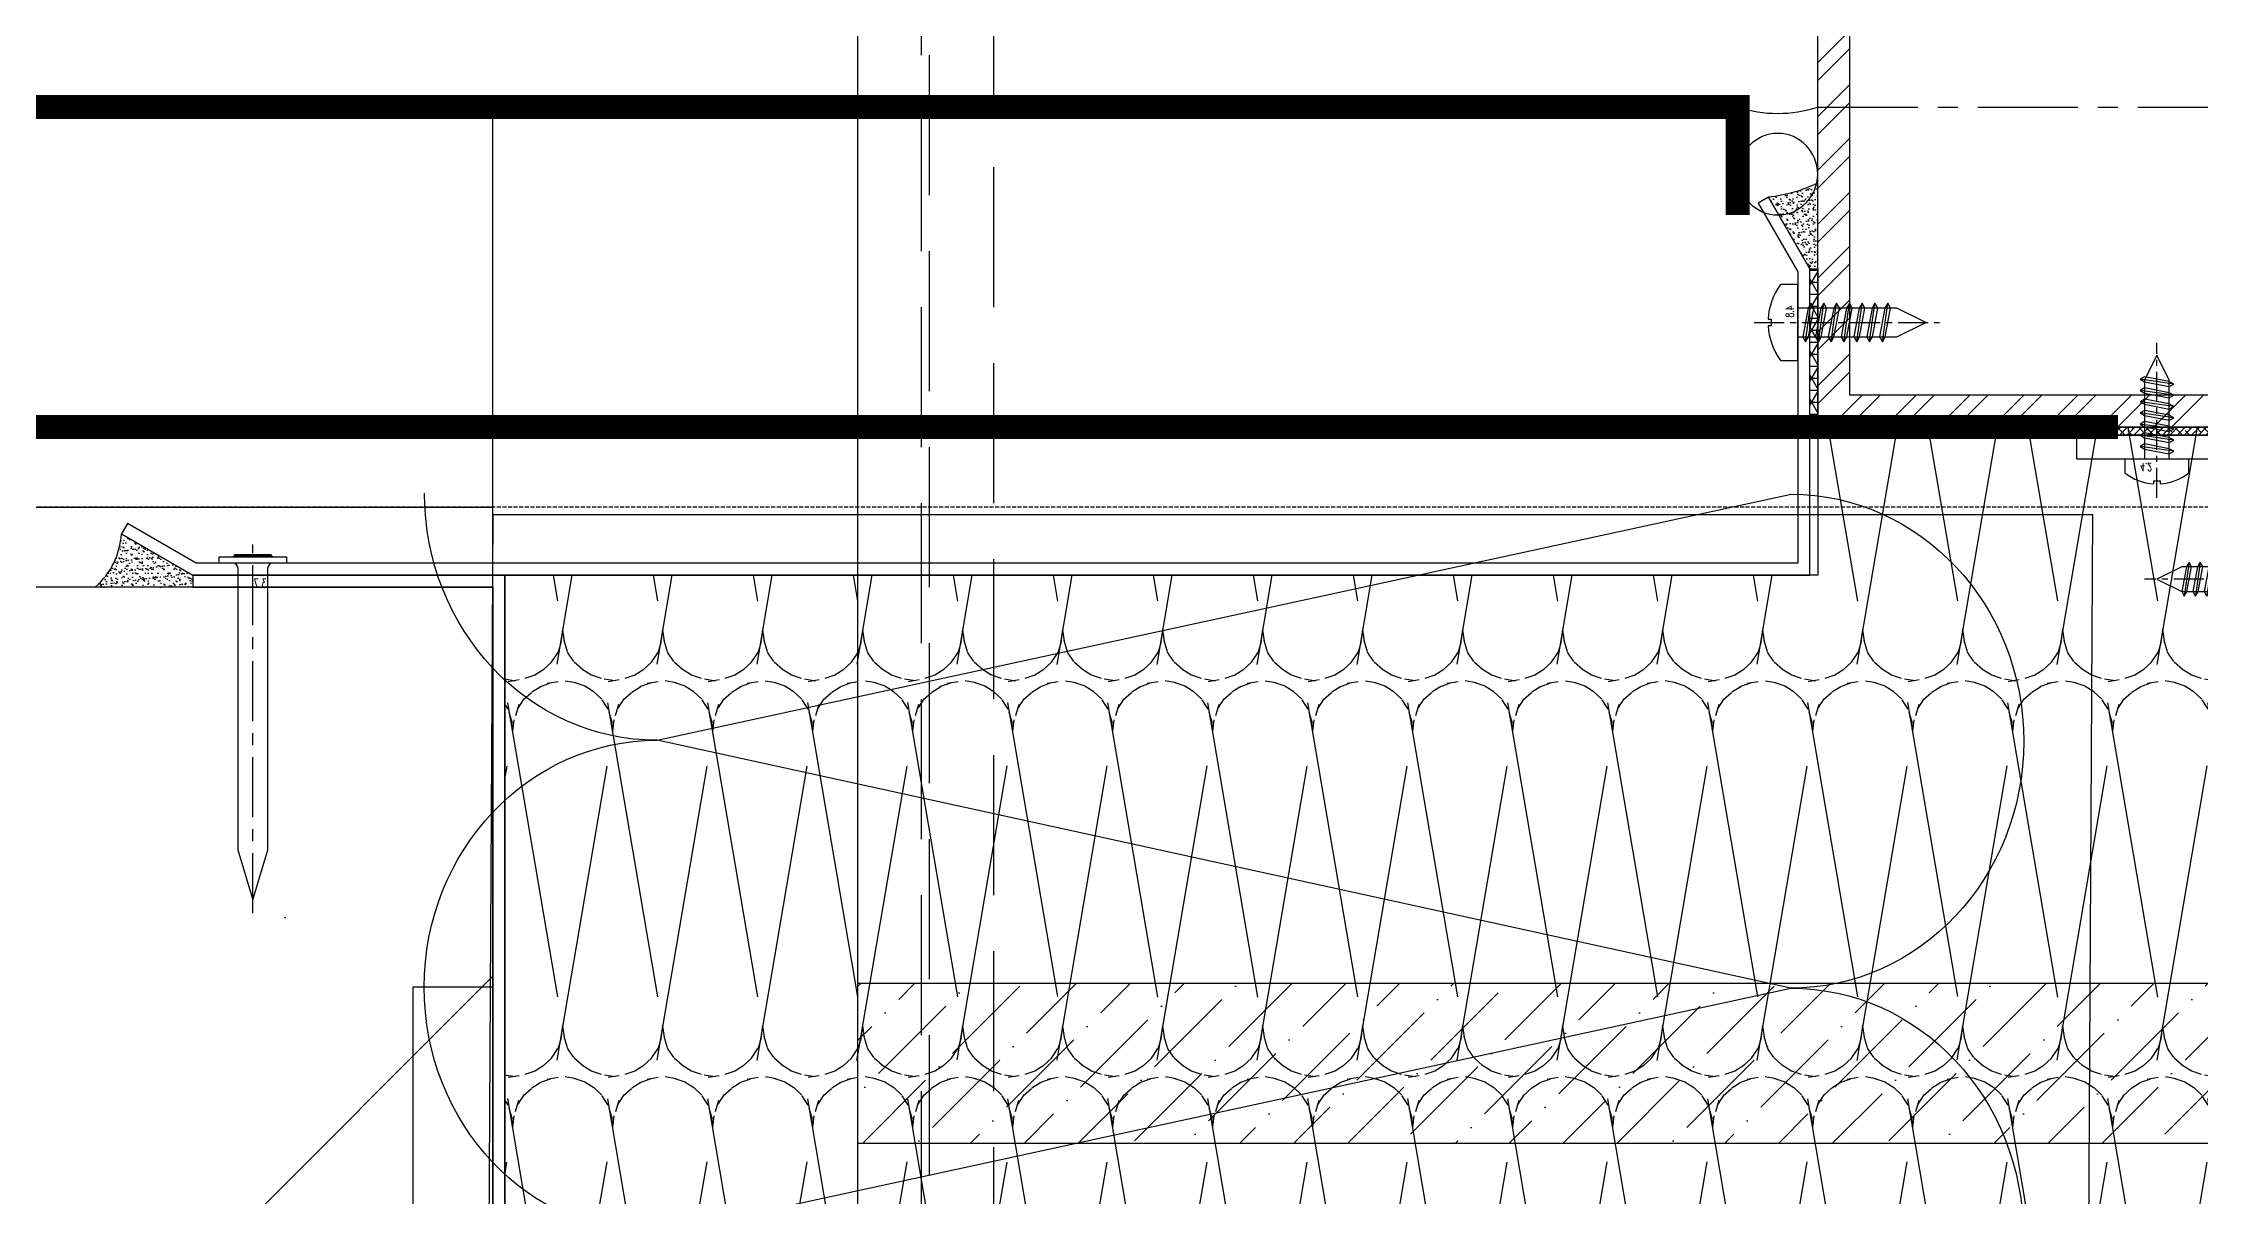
# Model space of a CAD drawing. Extents: x 220580 to 2027826, y -309201 to 71987.
# Drawn here: x 404492 to 404761.7, y -216615.2 to -216471 of the extents above; entities that cross this region are included whole.
import ezdxf
from ezdxf.enums import TextEntityAlignment as Align

# ---------------------------------------------------------------- set-up
doc = ezdxf.new("R2010")
doc.units = 0
for name, pattern in [('__DASH', [0.35, 0.25, -0.1]), ('CENTER', [2, 1.25, -0.25, 0.25, -0.25]), ('DOTE', [2.4200000000000004, 2, -0.2, 0.02, -0.2]), ('ZN-CENTER', [2, 1.25, -0.25, 0.25, -0.25]), ('ZN-DASH', [0.35, 0.25, -0.1])]:
    doc.linetypes.add(name, pattern=pattern)
for name, color, linetype in [('!ZN1-填充-8', 8, 'Continuous'), ('!ZN3-不锈钢板幕墙-7', 7, 'Continuous'), ('!ZN3-铝板幕墙-3', 3, 'Continuous'), ('!ZN4-辅助材料-1', 1, 'Continuous'), ('!ZN4-配件-11', 11, 'Continuous'), ('!ZN5-钢材投影-40', 40, 'Continuous'), ('!ZN5-铝材投影-112', 112, 'Continuous'), ('!ZN5-铝材断面-6', 6, 'Continuous'), ('!ZN6-虚线-8', 8, 'ZN-DASH'), ('11紧固件', 11, 'Continuous'), ('20剖面图$0$A-SFCE', 30, 'Continuous'), ('20剖面图$0$AS-COLN', 6, 'Continuous'), ('20剖面图$0$PUB_HATCH', 8, 'Continuous'), ('20立剖面图及门窗表$0$A-LIN-V', 9, 'Continuous'), ('2钢材断面', 2, 'Continuous'), ('40钢材投影', 40, 'Continuous'), ('A-AXIS-DOTE', 14, 'DOTE'), ('A-AXIS-DP', 126, 'Continuous'), ('A-LIN-V', 9, 'Continuous'), ('A-SFCE', 30, 'Continuous'), ('A_Hatch', 8, 'Continuous'), ('ALT_CEN-0-30', 1, 'CENTER'), ('Fill', 8, 'Continuous'), ('SURFACE', 6, 'Continuous'), ('ZX', 240, 'CENTER')]:
    doc.layers.add(name, color=color, linetype=linetype)
doc.styles.add('DHTEXT-1', font='ROMANS.shx', dxfattribs={"width": 0.7, "bigfont": 'CHINESE.shx'})

# ---------------------------------------------------------------- blocks, each defined once
blk = doc.blocks.new('$LinePat$岩棉板')
at = {"color": 0}
for p, q in [((0, -17), (12, -75.46598270710092)), ((12, -75.46598270710092), (24, -17))]:
    blk.add_line(p, q, dxfattribs=at)
for centre, start, end in [((12, -17), 0, 180), ((0, -75.46598270710092), 270, 0), ((24, -75.46598270710092), 180, 270)]:
    blk.add_arc(centre, 12, start, end, dxfattribs=at)
at = {"layer": 'Defpoints'}
blk.add_point((0, 0.1482380209345138), dxfattribs=at)
at = {"layer": 'Defpoints', "color": 0}
blk.add_point((24, -92.46598270710092), dxfattribs=at)
blk = doc.blocks.new('20250821141233')
at = {"layer": 'A-AXIS-DOTE', "linetype": '__DASH', "ltscale": 2}
blk.add_line((131047.6927908896, 7500.000000000116), (109330.3996814168, 7499.999999999884), dxfattribs=at)
blk = doc.blocks.new('A$Cec10f56f')
at = {"layer": '!ZN1-填充-8'}
h = blk.add_hatch(color=252, dxfattribs=at)
h.dxf.hatch_style = 1
h.paths.add_polyline_path([(10.00000073583942, 54.9999991057266), (10.00000073583942, 62.94425072797458), (18.00873087856598, 54.99999902409036)])
h = blk.add_hatch(color=252, dxfattribs=at)
h.dxf.hatch_style = 1
h.paths.add_polyline_path([(18.00873087856598, 54.99999902409036), (18.0087308887596, 44.99999946681783), (10.00000074603304, 44.99999946681783), (10.00000073583942, 54.9999991057266)])
h = blk.add_hatch(color=252, dxfattribs=at)
h.dxf.hatch_style = 1
h.paths.add_polyline_path([(10.00000073583942, 44.99999982787995), (10.00000073583942, 37.05574820563197), (18.00873087856598, 44.99999990951619)])
h = blk.add_hatch(color=252, dxfattribs=at)
h.dxf.hatch_style = 1
h.paths.add_polyline_path([(10.00000073583942, -45.0000008942734), (10.00000073583942, -37.05574927202542), (18.00873087856598, -45.00000097590964)])
h = blk.add_hatch(color=252, dxfattribs=at)
h.dxf.hatch_style = 1
h.paths.add_polyline_path([(18.00873087856598, -45.00000097590964), (18.0087308887596, -55.00000053318217), (10.00000074603304, -55.00000053318217), (10.00000073583942, -45.0000008942734)])
h = blk.add_hatch(color=252, dxfattribs=at)
h.dxf.hatch_style = 1
h.paths.add_polyline_path([(10.00000073583942, -55.00000017212005), (10.00000073583942, -62.94425179436803), (18.00873087856598, -55.00000009048381)])
at = {"layer": '2钢材断面'}
for p, q in [((0, 100), (10, 100)), ((0, 100), (0, -100)), ((10, 100), (10.00000109216853, 45)), ((10.00000109216853, 45), (10, -44)), ((10, -44), (10, -100)), ((0, -100), (10, -100))]:
    blk.add_line(p, q, dxfattribs=at)
at = {"layer": '40钢材投影'}
for p, q in [((18.00873087856598, 54.99999902409036), (10.00000073583942, 62.94425072797458)), ((10.00000015634578, 54.9999999126303), (200, 54.99999761907384)), ((200, 55), (200, 45)), ((10, 45), (200, 45)), ((18.00873087856598, 44.99999990951619), (10.00000073583942, 37.05574820563197)), ((18.00873087856598, -45.00000097590964), (10.00000073583942, -37.05574927202542)), ((10.00000015634578, -45.0000000873697), (200, -45.00000238092616)), ((200, -45), (200, -55)), ((10, -55), (200, -55)), ((18.00873087856598, -55.00000009048381), (10.00000073583942, -62.94425179436803))]:
    blk.add_line(p, q, dxfattribs=at)
for points in [[(172, 45), (150, 45), (150, 55), (200, 55), (200, 45), (184, 45)], [(172, -55), (150, -55), (150, -45), (200, -45), (200, -55), (184, -55)]]:
    blk.add_lwpolyline(points, dxfattribs=at)
at = {"layer": 'ALT_CEN-0-30', "ltscale": 0.3}
for p, q in [((0, 50), (197.8050792769063, 50)), ((0, -50), (197.8050792769063, -50))]:
    blk.add_line(p, q, dxfattribs=at)
blk = doc.blocks.new('20250822090122')
at = {"layer": 'A_Hatch'}
h = blk.add_hatch(dxfattribs=at)
h.set_pattern_fill('ANSI32', color=256)
h.set_pattern_definition([(45, (-80, -40), (-3.367596045400933, 3.367596045400933), []), (45, (-77.75493500000448, -40), (-3.367596045400933, 3.367596045400933), [])])
h.paths.add_polyline_path([(0, 40), (-80, 40), (-80, -40), (0, -40)])
h.paths.add_polyline_path([(-4, 36), (-4, -36), (-76, -36), (-76, 36)], flags=16)
at = {"layer": '2钢材断面'}
for points in [[(-80, 40), (0, 40), (0, -40), (-80, -40)], [(-76, 36), (-4, 36), (-4, -36), (-76, -36)]]:
    blk.add_lwpolyline(points, close=True, dxfattribs=at)
blk = doc.blocks.new('*U279')
at = {"layer": '!ZN5-钢材投影-40', "ltscale": 0.3}
blk.add_line((-254.4017149738647, 531.9147823937601), (-254.4017149738647, -900.0000003951973), dxfattribs=at)
at = {"layer": '!ZN6-虚线-8', "color": 8, "linetype": 'ZN-DASH', "ltscale": 70}
blk.add_line((-246.4017149738647, -900.0000003951973), (-246.4017149738647, 531.9147823937601), dxfattribs=at)
at = {"layer": 'ZX', "ltscale": 10}
blk.add_line((-134.3999999999942, 0), (0, 0), dxfattribs=at)
at = {"layer": '!ZN5-铝材断面-6', "ltscale": 100}
blk.add_blockref('20250822090122', (-54.39999999999418, 0), dxfattribs=at)
blk = doc.blocks.new('20250828112527')
at = {"layer": '!ZN1-填充-8', "ltscale": 20}
h = blk.add_hatch(dxfattribs=at)
h.set_pattern_fill('ANSI36', color=256, scale=3)
h.set_pattern_definition([(45, (-125.5199852699297, 19.99999999999636), (2.525697034050701, 9.260889124852564), [11.90625, -2.38125, 0, -2.38125])])
h.paths.add_polyline_path([(125.0017155648384, 19.99999999993452), (125.0017155648384, 39.99999999993452), (-75, 40), (-75, 20)])
at = {"layer": '!ZN4-辅助材料-1', "color": 1, "ltscale": 0.1}
blk.add_line((-75, 40), (-75, 20), dxfattribs=at)
at = {"layer": '!ZN5-钢材投影-40', "ltscale": 0.3}
for p, q in [((-75, 40), (125.0017155648384, 39.99999999993452)), ((-75, 20), (125.0017155648384, 19.99999999993452))]:
    blk.add_line(p, q, dxfattribs=at)
at = {"layer": '!ZN6-虚线-8', "color": 8, "linetype": 'ZN-DASH', "ltscale": 70}
blk.add_line((-57.99999940904672, 240.0000000000036), (-57.99999940904672, -179.9999999999964), dxfattribs=at)
blk.add_lwpolyline([(116.0017155648384, 240.0000000000036), (116.0017155648384, -179.9999999999964), (-65.99999940904672, -179.9999999999964), (-65.99999940904672, 240.0000000000036)], close=True, dxfattribs=at)
blk = doc.blocks.new('*U2096')
at = {"color": 0, "linetype": 'CENTER', "ltscale": 3}
blk.add_line((-5.42402482348062, 2.951201566112061e-13), (17.70672576295199, 2.948752353404415e-13), dxfattribs=at)
at = {"linetype": 'ByBlock', "ltscale": 10}
for p, q in [((0, 1.7899998674459), (12.38000001907299, 1.790001397150355)), ((0.980701996714231, 2.400000000000386), (1.655298003285623, -2.399999999999796)), ((2.580701996714217, 2.400000210272508), (3.255298003285609, -2.399999789727674)), ((4.180701996714204, 2.40000042054463), (4.855298003285595, -2.399999579455552)), ((5.780701996714191, 2.400000630816753), (6.455298003285582, -2.399999369183429)), ((7.380701996714176, 2.400000841088874), (8.055298003285568, -2.399999158911307)), ((8.980701996714163, 2.400001051360997), (9.655298003285555, -2.399998948639185)), ((10.58070199671415, 2.400001261633119), (11.25529800328554, -2.399998738367063)), ((12.38000001907299, 1.790001397150355), (16, 1.626980552060786e-06)), ((16, 1.626980552060786e-06), (12.38000001907299, -1.789998580962678)), ((12.38000001907299, -1.789998580962678), (0, -1.790000231097598))]:
    blk.add_line(p, q, dxfattribs=at)
blk.add_lwpolyline([(-3.299999999999955, 0.4000000000003876), (-3.689993742175107, 0.3999999999999488, -0.1474780726293994), (-2.137196594791703, 4.750000000000297), (0, 4.750000000000293), (0, -4.749999999999703), (-2.137196594791703, -4.749999999999703, -0.1474780726293994), (-3.689993742175107, -0.3999999999993538), (-3.299999999999955, -0.3999999999995669)], format="xyb", close=True, dxfattribs=at)
for points in [[(1.303114339079855, -1.789999999999669), (0.6285183325084631, 1.790000000000258), (0.980701996714231, 2.400000000000158), (1.332885660919771, 1.790000000000258), (2.00748166749139, -1.789999999999669), (1.655298003285623, -2.399999999999796)], [(2.903114339079841, -1.789999789727547), (2.228518332508449, 1.790000210272381), (2.580701996714217, 2.400000210272281), (2.932885660919758, 1.790000210272381), (3.607481667491377, -1.789999789727547), (3.255298003285609, -2.399999789727674)], [(4.503114339079827, -1.789999579455424), (3.828518332508436, 1.790000420544503), (4.180701996714204, 2.400000420544403), (4.532885660919744, 1.790000420544503), (5.207481667491363, -1.789999579455424), (4.855298003285595, -2.399999579455552)], [(6.103114339079815, -1.789999369183302), (5.428518332508423, 1.790000630816625), (5.780701996714191, 2.400000630816525), (6.132885660919731, 1.790000630816625), (6.80748166749135, -1.789999369183302), (6.455298003285582, -2.399999369183429)], [(7.7031143390798, -1.78999915891118), (7.028518332508408, 1.790000841088747), (7.380701996714176, 2.400000841088647), (7.732885660919717, 1.790000841088747), (8.407481667491336, -1.78999915891118), (8.055298003285568, -2.399999158911307)], [(9.303114339079787, -1.789998948639058), (8.628518332508396, 1.79000105136087), (8.980701996714163, 2.400001051360769), (9.332885660919704, 1.79000105136087), (10.00748166749132, -1.789998948639058), (9.655298003285555, -2.399998948639185)], [(10.90311433907977, -1.789998738366936), (10.22851833250838, 1.790001261632992), (10.58070199671415, 2.400001261632892), (10.93288566091969, 1.790001261632992), (11.60748166749131, -1.789998738366936), (11.25529800328554, -2.399998738367063)]]:
    blk.add_lwpolyline(points, close=True, dxfattribs=at)
at = {"layer": 'Defpoints', "color": 0, "ltscale": 10, "style": 'DHTEXT-1', "width": 0.7}
blk.add_text('4.8', height=1, rotation=90, dxfattribs=at).set_placement((-0.4943080637851551, -1.360906739296144), align=Align.CENTER)
blk = doc.blocks.new('*U1916')
at = {"linetype": 'ByBlock', "ltscale": 10}
for p, q in [((-0.7999999999997556, 4.200000000000042), (-0.7999999999997556, -4.20000000000147)), ((-1.335820343228988e-12, 4.200000000000042), (-0.7999999999997556, 4.200000000000042)), ((1.335820343228988e-12, -4.199999999999935), (-1.335820343228988e-12, 4.200000000000042)), ((-1.099999999999767, 2.281819537641123), (-1.099999999999767, -2.281819537642608)), ((-0.9499999999997897, 2.326965969312877), (-0.9499999999997897, -2.326965969314362)), ((-0.7999999999997556, -4.20000000000147), (1.335820343228988e-12, -4.199999999999935))]:
    blk.add_line(p, q, dxfattribs=at)
at = {"color": 0, "linetype": 'ZN-CENTER', "ltscale": 6}
blk.add_line((43.75691669705304, 4.925789506012574e-14), (-2.334210881697629, 5.329070518200751e-14), dxfattribs=at)
at = {"linetype": 'ByBlock', "ltscale": 10}
blk.add_lwpolyline([(0, -2.522000000000165, -0.414213562373095), (0.6719999999999402, -1.849999999999969), (35.87027027027045, -1.849999999999973), (42, 4.925789506012574e-14), (35.87027027027045, 1.850000000000072), (0.6719999999999402, 1.850000000000076, -0.414213562373095), (0, 2.521999999999476)], format="xyb", dxfattribs=at)
for centre, start, end in [((-1.117211323007012, 2.610766877386478), 272.9951230191359, 344.3665125859252), ((-1.117211323007012, -2.610766877387963), 15.63348741407401, 87.00487698086415)]:
    blk.add_arc(centre, 0.329397301089755, start, end, dxfattribs=at)
at = {"layer": 'Defpoints', "color": 0, "ltscale": 10, "style": 'DHTEXT-1', "width": 0.7}
blk.add_text('3.7', height=1.125, rotation=90, dxfattribs=at).set_placement((3.092591720855712, -0.9336714974895588), align=Align.CENTER)
blk = doc.blocks.new('*U2091')
at = {"color": 0, "linetype": 'CENTER', "ltscale": 3}
blk.add_line((-4.851510917911964, 2.913225216616411e-13), (14.54315256367451, -8.526512829121202e-15), dxfattribs=at)
at = {"linetype": 'ByBlock', "ltscale": 10}
for p, q in [((0, 1.550000000000024), (9.895000016689004, 1.549999999999739)), ((0.9859588387780631, 2.110000000000021), (1.57904116122194, -2.110000000000007)), ((2.385958838778063, 2.109999999999977), (2.97904116122194, -2.110000000000051)), ((3.785958838778063, 2.109999999999933), (4.37904116122194, -2.110000000000094)), ((5.185958838778062, 2.109999999999889), (5.779041161221939, -2.110000000000138)), ((6.585958838778063, 2.109999999999845), (7.17904116122194, -2.110000000000182)), ((7.985958838778063, 2.109999999999801), (8.57904116122194, -2.110000000000226)), ((9.385958838778063, 2.109999999999757), (9.97904116122194, -2.11000000000027)), ((9.895000016689004, 1.549999999999739), (13, -2.927436071331612e-13)), ((9.895000016689004, -1.550000000000255), (0, -1.549999999999945)), ((13, -2.927436071331612e-13), (9.895000016689004, -1.550000000000255))]:
    blk.add_line(p, q, dxfattribs=at)
blk.add_lwpolyline([(-3.087680633323398, 0.4000000000000909, -0.1514667514007003), (-1.723475382979757, 4), (0, 4), (0, -4), (-1.723475382979757, -4, -0.1514667514007005), (-3.087680633323398, -0.4000000000000892), (-2.699999999999932, -0.3999999999999773), (-2.699999999999932, 0.4000000000000341)], format="xyb", close=True, dxfattribs=at)
for points in [[(1.255725010475717, -1.549999999999976), (0.6626426880318403, 1.550000000000018), (0.9859588387779494, 2.109999999999935), (1.309274989524115, 1.550000000000018), (1.902357311968163, -1.549999999999976), (1.57904116122194, -2.10999999999995)], [(2.655725010475717, -1.55000000000002), (2.06264268803184, 1.549999999999975), (2.385958838777949, 2.109999999999892), (2.709274989524115, 1.549999999999975), (3.302357311968163, -1.55000000000002), (2.97904116122194, -2.109999999999994)], [(4.055725010475717, -1.550000000000064), (3.46264268803184, 1.549999999999931), (3.785958838777949, 2.109999999999848), (4.109274989524115, 1.549999999999931), (4.702357311968163, -1.550000000000064), (4.37904116122194, -2.110000000000038)], [(5.455725010475716, -1.550000000000108), (4.86264268803184, 1.549999999999887), (5.185958838777949, 2.109999999999804), (5.509274989524115, 1.549999999999887), (6.102357311968162, -1.550000000000108), (5.779041161221939, -2.110000000000082)], [(6.855725010475717, -1.550000000000152), (6.26264268803184, 1.549999999999843), (6.585958838777949, 2.10999999999976), (6.909274989524115, 1.549999999999843), (7.502357311968162, -1.550000000000152), (7.17904116122194, -2.110000000000126)], [(8.255725010475718, -1.550000000000196), (7.66264268803184, 1.549999999999799), (7.985958838777949, 2.109999999999716), (8.309274989524116, 1.549999999999799), (8.902357311968164, -1.550000000000196), (8.57904116122194, -2.11000000000017)], [(9.655725010475717, -1.55000000000024), (9.06264268803184, 1.549999999999755), (9.385958838777949, 2.109999999999672), (9.709274989524115, 1.549999999999755), (10.30235731196816, -1.55000000000024), (9.97904116122194, -2.110000000000213)]]:
    blk.add_lwpolyline(points, close=True, dxfattribs=at)
at = {"layer": 'Defpoints', "color": 0, "ltscale": 10, "style": 'DHTEXT-1', "width": 0.7}
blk.add_text('4.2', height=1, rotation=90, dxfattribs=at).set_placement((-0.4943080637851551, -1.360906739295894), align=Align.CENTER)
blk = doc.blocks.new('*U2090')
at = {"color": 0, "linetype": 'CENTER', "ltscale": 3}
blk.add_line((-4.851510917911964, 2.913225216616411e-13), (20.54315256367451, -4.2632564145606e-15), dxfattribs=at)
at = {"linetype": 'ByBlock', "ltscale": 10}
for p, q in [((0, 1.550000000000024), (15.895000016689, 1.549999999999744)), ((0.9859588387780631, 2.110000000000021), (1.57904116122194, -2.110000000000007)), ((2.385958838778063, 2.109999999999994), (2.97904116122194, -2.110000000000034)), ((3.785958838778063, 2.109999999999967), (4.37904116122194, -2.110000000000061)), ((5.185958838778062, 2.10999999999994), (5.779041161221939, -2.110000000000087)), ((6.585958838778063, 2.109999999999913), (7.17904116122194, -2.110000000000114)), ((7.985958838778063, 2.109999999999886), (8.57904116122194, -2.110000000000142)), ((9.385958838778063, 2.109999999999859), (9.97904116122194, -2.110000000000168)), ((10.78595883877806, 2.109999999999832), (11.37904116122194, -2.110000000000196)), ((12.18595883877806, 2.109999999999805), (12.77904116122194, -2.110000000000222)), ((13.58595883877806, 2.109999999999778), (14.17904116122194, -2.110000000000249)), ((14.98595883877806, 2.109999999999751), (15.57904116122194, -2.110000000000277)), ((15.895000016689, 1.549999999999744), (19, -2.884803507186006e-13)), ((15.895000016689, -1.550000000000251), (0, -1.549999999999945)), ((19, -2.884803507186006e-13), (15.895000016689, -1.550000000000251))]:
    blk.add_line(p, q, dxfattribs=at)
blk.add_lwpolyline([(-3.087680633323398, 0.4000000000000909, -0.1514667514007003), (-1.723475382979757, 4), (0, 4), (0, -4), (-1.723475382979757, -4, -0.1514667514007005), (-3.087680633323398, -0.4000000000000892), (-2.699999999999932, -0.3999999999999773), (-2.699999999999932, 0.4000000000000341)], format="xyb", close=True, dxfattribs=at)
for points in [[(1.255725010475717, -1.549999999999976), (0.6626426880318403, 1.550000000000018), (0.9859588387779494, 2.109999999999935), (1.309274989524115, 1.550000000000018), (1.902357311968163, -1.549999999999976), (1.57904116122194, -2.10999999999995)], [(2.655725010475717, -1.550000000000003), (2.06264268803184, 1.549999999999991), (2.385958838777949, 2.109999999999908), (2.709274989524115, 1.549999999999991), (3.302357311968163, -1.550000000000003), (2.97904116122194, -2.109999999999977)], [(4.055725010475717, -1.55000000000003), (3.46264268803184, 1.549999999999965), (3.785958838777949, 2.109999999999881), (4.109274989524115, 1.549999999999965), (4.702357311968163, -1.55000000000003), (4.37904116122194, -2.110000000000004)], [(5.455725010475716, -1.550000000000057), (4.86264268803184, 1.549999999999937), (5.185958838777949, 2.109999999999855), (5.509274989524115, 1.549999999999937), (6.102357311968162, -1.550000000000057), (5.779041161221939, -2.110000000000031)], [(6.855725010475717, -1.550000000000084), (6.26264268803184, 1.549999999999911), (6.585958838777949, 2.109999999999828), (6.909274989524115, 1.549999999999911), (7.502357311968162, -1.550000000000084), (7.17904116122194, -2.110000000000058)], [(8.255725010475718, -1.550000000000111), (7.66264268803184, 1.549999999999883), (7.985958838777949, 2.1099999999998), (8.309274989524116, 1.549999999999883), (8.902357311968164, -1.550000000000111), (8.57904116122194, -2.110000000000085)], [(9.655725010475717, -1.550000000000138), (9.06264268803184, 1.549999999999857), (9.385958838777949, 2.109999999999774), (9.709274989524115, 1.549999999999857), (10.30235731196816, -1.550000000000138), (9.97904116122194, -2.110000000000111)], [(11.05572501047572, -1.550000000000165), (10.46264268803184, 1.54999999999983), (10.78595883877795, 2.109999999999746), (11.10927498952411, 1.54999999999983), (11.70235731196816, -1.550000000000165), (11.37904116122194, -2.110000000000139)], [(12.45572501047572, -1.550000000000192), (11.86264268803184, 1.549999999999803), (12.18595883877795, 2.10999999999972), (12.50927498952412, 1.549999999999803), (13.10235731196816, -1.550000000000192), (12.77904116122194, -2.110000000000166)], [(13.85572501047572, -1.550000000000219), (13.26264268803184, 1.549999999999776), (13.58595883877795, 2.109999999999693), (13.90927498952411, 1.549999999999776), (14.50235731196816, -1.550000000000219), (14.17904116122194, -2.110000000000193)], [(15.25572501047572, -1.550000000000246), (14.66264268803184, 1.549999999999749), (14.98595883877795, 2.109999999999665), (15.30927498952412, 1.549999999999749), (15.90235731196816, -1.550000000000246), (15.57904116122194, -2.11000000000022)]]:
    blk.add_lwpolyline(points, close=True, dxfattribs=at)
at = {"layer": 'Defpoints', "color": 0, "ltscale": 10, "style": 'DHTEXT-1', "width": 0.7}
blk.add_text('4.2', height=1, rotation=90, dxfattribs=at).set_placement((-0.4943080637851551, -1.360906739295894), align=Align.CENTER)
blk = doc.blocks.new('室内胶缝示意')
at = {"ltscale": 0.1}
blk.add_arc((-4.999999999869033, 15.57612454575161), 16.35896255462005, 252.2031562995401, 287.7968437004599, dxfattribs=at)
at = {"ltscale": 0.1, "extrusion": (0, 0, -1)}
blk.add_ellipse((-4.990384680597344, -8.375798344054544), major_axis=(-3.911665190393874e-10, 5.092968818538793), ratio=0.981745653301395, dxfattribs=at)
blk = doc.blocks.new('20250828132035')
at = {"layer": '!ZN1-填充-8'}
h = blk.add_hatch(dxfattribs=at)
h.set_pattern_fill('AR-SAND', color=256, scale=0.5, style=0)
h.set_pattern_definition([(37.50000000000001, (-13620.10409620503, 7837.844210733136), (-0.03149667905480408, 0.9634118845065793), [0, -0.76, 0, -0.85, 0, -0.8125]), (7.499999999999999, (-13620.10409620503, 7837.844210733136), (0.8848883526338636, 1.41107303261487), [0, -0.41, 0, -0.685, 0, -0.2625]), (327.5, (-13620.71909620502, 7837.844210733136), (1.557070930875748, 0.002829526768482249), [0, -0.25, 0, -0.9, 0, -1.175]), (317.5, (-13620.71909620502, 7837.844210733136), (1.503063302286147, 0.4388377824671246), [0, -0.125, 0, -0.59, 0, -0.675])])
edge = h.paths.add_edge_path()
edge.add_arc((457.6122216454824, 7556.735727342137), 18.07878972379874, 275.8000528056422, 296.2207359879168)
edge.add_line((465.5999832846574, 7540.51727174758), (465.5999832846428, 7529.810774883848))
edge.add_line((465.5999832846574, 7529.810774883837), (464.5999832846574, 7529.810774883823))
edge.add_line((464.5999832846574, 7529.810774883837), (459.4392137692194, 7538.749489890775))
at = {"layer": '!ZN1-填充-8', "ltscale": 0.1}
h = blk.add_hatch(dxfattribs=at)
h.set_pattern_fill('NET3', color=256, scale=3, style=0)
h.set_pattern_definition([(7.016477563892661e-15, (-13494.10398332088, 7821.137715020508), (0, 1.5), []), (59.99999999999999, (-13494.10398332088, 7821.137715020508), (-1.299038105676658, 0.7500000000000002), []), (120, (-13494.10398332088, 7821.137715020508), (-1.299038105676658, -0.7499999999999997), [])])
h.paths.add_polyline_path([(464.5999832846574, 7529.810774883837), (465.5999832846574, 7529.810774883837), (465.5999832846574, 7509.959652473452), (464.5999832846574, 7509.959652473452)])
at = {"layer": '!ZN1-填充-8', "ltscale": 20}
h = blk.add_hatch(dxfattribs=at)
h.set_pattern_fill('防火棉', color=256, scale=0.5)
h.set_pattern_definition([(99.64827059999992, (431.8499934430001, 7297.86296697738), (-24.99999983534743, 148.4693163856808), [37.29130929999977, -2573.100299999986]), (97.19770699999998, (438.0999929429963, 7334.626797677367), (-12.49999988970169, 49.48977184297799), [1.425224665, -98.34049999999998]), (106.418857, (437.9214215429965, 7336.040791177365), (-74.99999641815128, 247.4488617341187), [1.47410607, -308.088165]), (123.292959, (437.5047548930161, 7337.454784677364), (-62.49999813295384, 98.97954485851588), [1.409694234999992, -294.626094999998]), (137.02891, (436.7309453429771, 7338.633112577372), (-49.99999978541809, 49.48977210391003), [1.38295463, -289.037515]), (147.989097, (435.719040593016, 7339.575774927391), (-162.4999984445953, 98.97954572307594), [1.33375323, -278.754425]), (161.002609, (434.588088192977, 7340.282771677361), (-137.4999994241764, 49.48977248290976), [1.44791037, -302.613265]), (170.23292, (433.219040593016, 7340.75410282737), (-274.9999989593759, 49.48977434981889), [1.389183084999992, -290.339259999998]), (9.76707954, (430.4809454429778, 7340.75410282737), (274.999999355857, 49.48977214690497), [1.389183085, -290.33926]), (18.9973908, (429.1118979429593, 7340.282771677361), (137.4999995969283, 49.48977200294426), [1.447910369999992, -302.613264999998]), (32.01090240000001, (427.9809454429778, 7339.575774927391), (162.4999994731554, 98.97954403409912), [1.33375323, -278.754425]), (42.9710899, (426.9690409429604, 7338.633112577372), (49.99999987179405, 49.48977201664356), [1.38295463, -289.037515]), (56.70704010000001, (426.19523144298, 7337.454784677364), (62.49999965846526, 98.97954389598041), [1.409694235, -294.626095]), (73.5811422, (425.7785644429969, 7336.040791177365), (74.99999985400477, 247.4488606925742), [1.47410607, -308.088165]), (82.80229290000001, (425.5999934430001, 7334.626797677367), (12.4999997776537, 49.48977184622007), [1.425224665, -98.34049999999999]), (80.35172929999999, (431.8499934430001, 7297.86296697738), (25.00000007475824, 148.4693163453995), [37.29130929999975, -2573.100299999984]), (9.76707954, (425.5999934430001, 7291.499996277387), (274.999999355857, 49.48977214690497), [1.389183085, -290.33926]), (18.9973908, (426.9690409429604, 7291.735661857354), (149.9999995884369, 49.48977200035743), [1.447910369999992, -302.613264999998]), (32.01090240000001, (428.3380884429789, 7292.206993022381), (74.9999997738665, 49.48977203162625), [1.33375323, -278.754425]), (42.9710899, (429.4690409429604, 7292.913989767374), (49.99999987179405, 49.48977201664356), [1.38295463, -289.037515]), (56.70704010000001, (430.4809454429778, 7293.856652092363), (99.9999996044859, 148.4693160980749), [1.409694235, -294.626095]), (73.5811422, (431.2547549429582, 7295.034980002383), (12.49999990901289, 49.48977189928469), [1.47410607, -308.088165]), (82.80229290000001, (431.6714219429996, 7296.44897349237), (12.4999997776537, 49.48977184622007), [1.425224665, -98.34049999999999]), (97.19770699999998, (432.0285644429969, 7296.44897349237), (-12.49999988970169, 49.48977184297799), [1.425224665, -98.34049999999998]), (106.418857, (432.44523144298, 7295.034980002383), (-12.49999923718973, 49.48977206816447), [1.47410607, -308.088165]), (123.292959, (433.219040593016, 7293.856652092363), (-99.99999730159095, 148.469317649659), [1.409694234999992, -294.626094999998]), (137.02891, (434.2309453429771, 7292.913989767374), (-162.4999992636433, 148.4693162715198), [1.38295463, -289.037515]), (147.989097, (435.3618977429578, 7292.206993022381), (-74.99999926356202, 49.4897728043052), [1.33375323, -278.754425]), (161.002609, (436.7309453429771, 7291.735661857354), (-149.999999415685, 49.48977252395616), [1.44791037, -302.613265]), (170.23292, (438.0999929429963, 7291.499996277387), (-274.9999989593759, 49.48977434981889), [1.389183084999992, -290.339259999998])])
h.paths.add_polyline_path([(301.5000000959844, 7491.499999930325), (301.5000000959844, 7291.499996277329), (517.9999832845642, 7291.499996277329), (517.9999832845642, 7510.000000332482), (465.5999832846574, 7510.00000033254), (465.5999725217116, 7491.499961848196)])
at = {"layer": '!ZN1-填充-8'}
h = blk.add_hatch(dxfattribs=at)
h.set_pattern_fill('AR-SAND', color=256, scale=0.5, style=0)
h.set_pattern_definition([(37.50000000000001, (-13689.70387353282, 7812.620442627696), (-0.03149667905480408, 0.9634118845065793), [0, -0.76, 0, -0.85, 0, -0.8125]), (7.499999999999999, (-13689.70387353282, 7812.620442627696), (0.8848883526338636, 1.41107303261487), [0, -0.41, 0, -0.685, 0, -0.2625]), (327.5, (-13690.31887353281, 7812.620442627696), (1.557070930875748, 0.002829526768482249), [0, -0.25, 0, -0.9, 0, -1.175]), (317.5, (-13690.31887353281, 7812.620442627696), (1.503063302286147, 0.4388377824671246), [0, -0.125, 0, -0.59, 0, -0.675])])
edge = h.paths.add_edge_path()
edge.add_arc((244.043852896255, 7497.198100610985), 9.53267119374448, 310.9660689673177, 356.7686775596962)
edge.add_line((253.5613680817769, 7496.660769445851), (262.5000830887002, 7491.499999930387))
edge.add_line((262.5000830887002, 7491.499999930384), (262.5000830887002, 7489.999999930384))
edge.add_line((262.5000830887002, 7489.999999930384), (250.2935862249287, 7489.999999930384))
at = {"layer": '20剖面图$0$PUB_HATCH'}
h = blk.add_hatch(dxfattribs=at)
h.set_pattern_fill('钢筋混凝土', color=256, scale=30, style=0)
h.set_pattern_definition([(45, (1654313.055672923, -568207.4520265874), (-53.03300858899107, 53.03300858899107), []), (49.99999999999999, (1654313.055672923, -568207.4520265874), (215.178054780226, -18.82564049477853), [22.5, -247.5]), (355, (1654313.055672923, -568207.4520265874), (-41.6254000839, 225.6576401100035), [18, -198]), (100.4514, (1654330.987176923, -568209.0208285875), (173.5528145142065, 206.8318626182861), [19.122057, -210.3426336]), (46.18420000000001, (1654313.055672923, -568147.4520265874), (320.1723145876933, -49.65570429870542), [33.75, -371.25]), (96.6356, (1654339.736696423, -568151.5900186873), (280.398811664611, 292.2353612701325), [28.6830864, -315.5139]), (351.1842, (1654313.055672923, -568147.4520265874), (280.3985835400882, 292.2355802775974), [27, -297]), (21, (1654343.055672923, -568162.4520265874), (179.0721156355385, -120.7856671996016), [22.5, -247.5]), (326.0000000000001, (1654343.055672923, -568162.4520265874), (72.99459957647451, 217.5450135140559), [18, -198]), (71.4514, (1654357.978342823, -568172.5175083873), (252.066788574447, 96.75914901298572), [19.122057, -210.3426336]), (37.50000000000001, (1654313.055672923, -568207.4520265874), (3.647956595187201, 99.86815614939344), [0, -195.6, 0, -201, 0, -198.75]), (7.499999999999999, (1654313.055672923, -568207.4520265874), (78.92086123264458, 118.3235135647081), [0, -114.6, 0, -191.1, 0, -75.75]), (327.5, (1654246.155672923, -568207.4520265874), (160.1467308517227, -6.766461520313927), [0, -75, 0, -234, 0, -310.5]), (317.5, (1654216.155672923, -568207.4520265874), (174.9558508027159, 30.03149469969532), [0, -97.5, 0, -155.4, 0, -220.5])])
h.paths.add_polyline_path([(9.621726348996162e-08, 6690.000036400859), (300.0000000962173, 6690.000036400859), (300.0000000959844, 7489.999999930384), (9.598443284630775e-08, 7489.999999930384)])
at = {"layer": 'Fill', "ltscale": 50}
h = blk.add_hatch(dxfattribs=at)
h.set_pattern_fill('ANSI38', color=256, scale=0.4, style=0)
h.set_pattern_definition([(45, (497.9999832845642, 6809.016395723709), (-0.4490128060534577, 0.4490128060534577), []), (135, (497.9999832845642, 6809.016395723709), (-1.347038418160373, 0.4490128060534578), [1.5875, -0.9525000000000001])])
h.paths.add_polyline_path([(497.9999832845642, 7509.000000332511), (497.9999832845642, 7510.000000332511), (517.93496573437, 7510.000000332511), (517.93496573437, 7509.000000332511)])
at = {"layer": '!ZN1-填充-8'}
blk.add_lwpolyline([(301.5000000959844, 7491.499999930325), (301.5000000959844, 7291.499996277329), (517.9999832845642, 7291.499996277329), (517.9999832845642, 7510.000000332482), (465.5999832846574, 7510.00000033254), (465.5999725217116, 7491.499961848196)], close=True, dxfattribs=at)
at = {"layer": '!ZN3-不锈钢板幕墙-7', "ltscale": 4}
blk.add_lwpolyline([(298.5000000959844, 7492.999999930384), (298.5000000959844, 7492.999999930384), (262.9020068773534, 7492.999999930384), (254.3113680817769, 7497.959807551524), (253.5613680817769, 7496.660769445851), (262.5000830887002, 7491.499999930384), (300.0000000959844, 7491.499999930384), (300.0000000959844, 7491.499999930384), (464.5999832846574, 7491.499999930384), (464.5999832846574, 7529.810774883837), (459.4392137691611, 7538.749489890761), (458.1401756635169, 7537.999489890761), (463.0999832846574, 7529.408851095184), (463.0999832846574, 7492.999999930384)], close=True, dxfattribs=at)
at = {"layer": '!ZN4-辅助材料-1', "ltscale": 4}
blk.add_lwpolyline([(459.4392137691611, 7538.749489890761), (464.5999832846574, 7529.810774883837), (465.5999832846574, 7529.810774883837), (465.5999832846574, 7540.51727174758, -0.08933858933881772), (459.4392137691611, 7538.749489890761)], format="xyb", dxfattribs=at)
blk.add_lwpolyline([(464.5999832846574, 7529.810774883837), (465.5999832846574, 7529.810774883837), (465.5999832846574, 7509.959652473452), (464.5999832846574, 7509.959652473452)], close=True, dxfattribs=at)
blk.add_lwpolyline([(262.5000830887002, 7489.999999930384), (250.2935862249578, 7489.999999930384, 0.2025555229234799), (253.5613680817769, 7496.660769445851), (262.5000830887002, 7491.499999930384), (262.5000830887002, 7491.499999930384)], format="xyb", close=True, dxfattribs=at)
at = {"layer": '!ZN5-铝材投影-112'}
blk.add_lwpolyline([(517.9999832845642, 7509.000000332511), (517.9999832845642, 7479.000000332511), (514.9999832845642, 7479.000000332511), (514.9999832845642, 7506.000000332511), (497.9999832845642, 7506.000000332511), (497.9999832845642, 7509.000000332511)], close=True, dxfattribs=at)
at = {"color": 4, "linetype": 'ZN-DASH', "ltscale": 30, "const_width": 3}
blk.add_lwpolyline([(455.5999832848902, 7536.531232980691), (455.5999832848902, 7550.000000143278), (-1126.314080283046, 7550.000000143278)], dxfattribs=at)
at = {"ltscale": 20}
blk.add_lwpolyline([(512.9999832845642, 7291.500015318423), (301.5000000959844, 7291.500015318423), (301.5000000959844, 7491.499999930384), (262.5000830887002, 7491.499999930384), (262.5000830887002, 7489.999999930384), (300.0000000959844, 7489.999999930384), (300.0000000959844, 7290.000015318423), (512.9999832845642, 7290.000015318423)], dxfattribs=at)
at = {"layer": '11紧固件', "ltscale": 50}
blk.add_lwpolyline([(497.9999832845642, 7509.000000332511), (497.9999832845642, 7510.000000332511), (517.93496573437, 7510.000000332511), (517.93496573437, 7509.000000332511), (497.9999832845642, 7509.000000332511)], dxfattribs=at)
at = {"layer": '20剖面图$0$A-SFCE'}
blk.add_line((300.0000024884939, 7499.999996635714), (299.9999962958973, 7549.999999937136), dxfattribs=at)
at = {"layer": '20剖面图$0$AS-COLN'}
for p, q in [((300.0000000959844, 7489.999999930384), (9.598443284630775e-08, 7489.999999930384)), ((300.0000000962173, 6690.000036400859), (300.0000002035522, 7489.999999930384))]:
    blk.add_line(p, q, dxfattribs=at)
at = {"layer": '!ZN4-配件-11', "color": 1, "extrusion": (0, 0, -1), "zscale": -1}
for name, p, rotation in [('*U2096', (-463.0999832846574, 7523.085010160488), 180), ('*U1916', (-270.0000000959844, 7492.999999930384), 270)]:
    blk.add_blockref(name, p, dxfattribs=dict(at, rotation=rotation))
at = {"layer": '!ZN4-配件-11', "color": 1, "xscale": -1, "rotation": 270}
blk.add_blockref('*U2091', (507.9999832845642, 7506.000000332511), dxfattribs=at)
at = {"layer": '!ZN4-配件-11', "color": 1, "xscale": -1}
blk.add_blockref('*U2090', (526.9999832845642, 7491.000000332511), dxfattribs=at)
at = {"layer": '!ZN6-虚线-8', "ltscale": 50}
blk.add_blockref('20250828112527', (420.5982677197899, 7400.499999682186), dxfattribs=at)
at = {"ltscale": 50}
blk.add_blockref('*U279', (599.9999832846224, 7550.000000332511), dxfattribs=at)
blk.add_blockref('室内胶缝示意', (465.5999832846574, 7549.999999937107))
at = {"layer": '40钢材投影', "color": 2, "ltscale": 500, "xscale": -1, "rotation": 359.9999999933083}
blk.add_blockref('A$Cec10f56f', (300.0000001083245, 7339.999999681022), dxfattribs=at)
blk = doc.blocks.new('A$Cd368c47f')
at = {"ltscale": 30}
blk.add_blockref('20250828132035', (200.0000167153194, 1.213338691741228e-07), dxfattribs=at)

msp = doc.modelspace()

# ---------------------------------------------------------------- linework, layer by layer
at = {"layer": '20立剖面图及门窗表$0$A-LIN-V', "const_width": 3}
msp.add_lwpolyline([(404420.1117163014, -216518.9693477494), (404751.3442831349, -216518.9681127412)], dxfattribs=at)
at = {"layer": 'A-LIN-V'}
msp.add_lwpolyline([(404543.7407304171, -217329.7392802569), (404743.7407130603, -217329.7392802569), (404748.1902443128, -216529.9376537726), (404548.1902616696, -216529.9376537726)], close=True, dxfattribs=at)
at = {"layer": 'A-SFCE'}
for p, q in [((404548.1902616696, -216559.9376570741), (404548.1901089167, -216518.9688702062)), ((389148.1902443305, -216528.9690525701), (404548.190255477, -216528.9690525698))]:
    msp.add_line(p, q, dxfattribs=at)
at = {"layer": 'SURFACE'}
msp.add_line((404348.1902616696, -216518.969052569), (404548.1902616696, -216518.969052569), dxfattribs=at)

# ---------------------------------------------------------------- block references
at = {"layer": 'A-AXIS-DP', "ltscale": 2800}
msp.add_blockref('20250821141233', (278948.1902592773, -224028.9690525696), dxfattribs=at)
at = {"layer": 'A-LIN-V', "xscale": -2.572257201098263, "yscale": 2.424242424242424, "zscale": 2.424242424242424, "rotation": 269.9549733785148}
for p in [(404751.641729728, -216589.1238340608), (404751.5932151435, -216650.8579878242)]:
    msp.add_blockref('$LinePat$岩棉板', p, dxfattribs=at)

# ---------------------------------------------------------------- next in the draw order: block references
at = {"layer": '!ZN3-铝板幕墙-3', "ltscale": 2000}
msp.add_blockref('A$Cd368c47f', (404048.1902592778, -224028.9690525695), dxfattribs=at)

doc.saveas('drawing.dxf')
